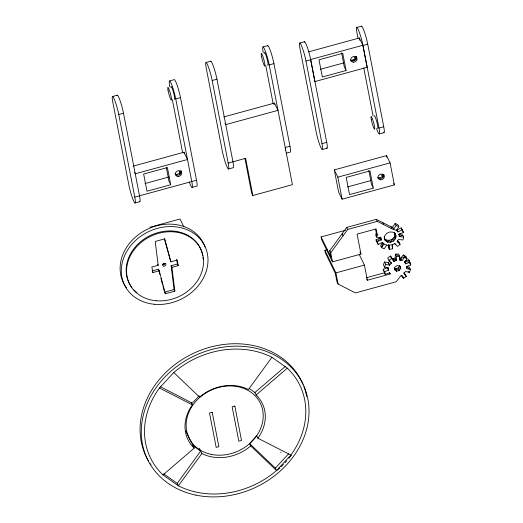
<?xml version="1.0" encoding="UTF-8"?>
<svg xmlns="http://www.w3.org/2000/svg" width="523" height="523" viewBox="0 0 523 523"><rect width="100%" height="100%" fill="white"/><g stroke="black" fill="none" stroke-linecap="round" stroke-linejoin="round"><path stroke-width="0.78" d="M394.427 232.31L396.048 236.095L395.447 238.815L393.44 241.09L390.563 242.299L387.589 242.129L385.314 240.626L384.327 238.606L384.222 236.605M384.327 238.606L386.602 240.116L387.589 242.129L389.576 240.286L390.563 242.299L392.453 239.07L393.44 241.09L394.46 236.795L395.447 238.815L395.081 233.65L392.806 232.147L389.831 231.977L386.955 233.193L384.948 235.461L384.346 238.187L385.314 240.626L386.602 240.116L389.576 240.286L392.453 239.07L394.46 236.795L395.061 234.075L394.335 232.245M388.412 270.267L387.229 267.848L383.196 269.345L384.372 271.77L388.412 270.267L388.53 267.769M390.655 262.03L391.243 263.239L388.903 260.389L387.72 257.963L390.4 256.054L391.577 258.48L393.904 261.31L396.342 260.454L395.159 258.029L395.342 254.217L398.552 253.943L399.735 256.368L399.552 260.16L401.886 260.676L404.541 257.368L403.364 254.949L400.703 258.257L401.886 260.676L399.507 258.225M396.526 256.643L399.735 256.368L395.342 254.217L396.526 256.643L396.342 260.454L393.041 258.682L392.727 258.892L393.904 261.31L390.4 256.054L392.727 258.892M376.004 239.861L376.991 241.881L381.189 239.88L380.201 237.867L376.004 239.861L378.168 244.391L382.339 242.411L384.379 244.234L387.02 245.248L392.361 244.784L394.675 243.653L397.604 246.444L400.082 244.319L397.16 241.534L398.48 239.488L402.939 239.965L403.736 237.096L399.284 236.625L399.127 234.435L400.069 233.278M382.843 242.607L381.568 247.627L384.274 248.83L386.706 245.124M345.755 230.185L321.109 236.926L321.638 239.678L332.471 261.873L360.968 254.086L357.098 234.127L376.102 228.93L377.273 234.977L376.658 237.181L381.032 237.645L381.202 240.103M181.2 171.211L180.363 173.322L175.512 174.649M356.568 56.974L355.732 59.086L350.881 60.413M383.79 174.59L382.947 176.709L378.096 178.029M390.06 260.814L388.432 262.749L384.529 261.938L383.411 264.756L384.595 267.175L388.524 267.992M384.595 267.175L385.713 264.357L384.529 261.938M327.208 249.648L324.894 250.282L325.43 253.034L335.269 273.215L336.897 281.609L338.08 284.028L355.477 292.9L396.166 281.779L401.154 275.314L403.553 278.229L406.227 276.321L403.874 273.451L405.403 271.515L409.417 272.346L410.542 269.535L409.359 267.109L406.685 266.553M394.375 268.508L396.722 271.215L395.538 268.796L399.461 270.43L398.278 268.005L399.592 265.658L400.775 268.077L399.461 270.43L396.722 271.215L394.617 269.848L394.734 267.358L396.983 265.612L399.677 265.939L400.775 268.077L398.278 268.005L395.538 268.796L394.486 268.109M382.614 242.509L380.581 245.614L381.568 247.627L384.006 243.908M395.133 223.432L396.12 225.452L393.656 229.205L392.668 227.191L395.133 223.432L397.846 224.629L398.827 226.649L396.369 230.395L391.923 228.858L390.936 226.792L376.312 219.34L346.703 227.433L329.719 250.772L330.948 257.1L321.109 236.926M332.471 261.873L330.706 252.786L347.69 229.447L377.299 221.36L391.923 228.858M290.866 455.056L257.872 438.228L256.695 435.809L249.549 443.517L275.346 468.124L276.53 470.543L250.733 445.942A41.35 34.714 -26 0 1 201.871 453.533L178.395 485.795L162.98 474.93A83.039 69.722 -26 0 1 159.437 388.02L173.78 372.533A83.039 69.722 -26 0 1 271.908 357.287L287.323 368.146A83.039 69.722 -26 0 1 290.866 455.056L276.53 470.543A83.039 69.722 -26 0 1 178.395 485.795L177.219 483.37L200.688 451.114L193.013 445.701M271.908 357.287L248.432 389.543A41.35 34.714 -26 0 0 199.57 397.14L173.78 372.533M391.609 262.814L389.615 265.174L385.713 264.357M198.897 396.055L192.307 403.174L160.411 386.7M275.346 468.124L288.585 453.827M257.872 438.228A41.35 34.714 -26 0 0 256.107 394.957L254.93 392.531L285.525 366.25M162.98 474.93L194.196 448.126A41.35 34.714 -26 0 1 192.431 404.848L191.248 402.429M256.107 394.957L287.323 368.146M388.903 260.389L391.577 258.48M402.226 229.885L397.944 231.924L396.957 229.904L401.239 227.871L402.226 229.885L403.41 232.402L399.127 234.435M399.284 236.625L402.756 235.075L403.736 237.096M404.593 261.402L409.895 262.291L405.77 263.827L404.593 261.402L408.718 259.872L409.895 262.291L410.758 264.939L406.639 266.469L406.528 268.698L410.542 269.535L406.646 267.09M383.196 269.345L385.235 274.418L389.249 272.928L390.171 274L367.355 280.236L366.767 279.021M393.904 261.31L393.041 258.682L395.159 258.029M206.023 62.479L210.776 61.178M263.03 46.9L267.776 45.599M299.803 43.03L304.556 41.729M356.804 27.451L361.556 26.15M112.589 96.493L117.342 95.193M169.596 80.915L174.342 79.614A12.402 1.484 74.7 0 1 180.507 97.638L196.524 180.226A12.402 1.484 74.7 0 1 196.779 186.142L192.033 187.437M308.629 51.855L359.327 37.996L362.87 45.266L367.139 67.284L314.885 81.568L310.616 59.544L362.87 45.266M212.188 80.496A12.402 1.484 74.7 0 0 207.232 64.12A12.402 1.484 74.7 0 0 206.284 68.389L222.301 150.984A12.402 1.484 74.7 0 0 227.257 167.36A12.402 1.484 74.7 0 0 228.205 163.091L212.188 80.496L216.94 79.202A12.402 1.484 74.7 0 0 213.266 65.924A12.402 1.484 74.7 0 0 210.481 61.564M244.901 158.279L251.648 193.072L252.831 195.497L292.416 184.678L269.195 64.917L273.941 63.623A12.402 1.484 74.7 0 0 270.267 50.345A12.402 1.484 74.7 0 0 267.488 45.991M305.968 61.047A12.402 1.484 74.7 0 0 301.013 44.671A12.402 1.484 74.7 0 0 300.058 48.94L316.075 131.528A12.402 1.484 74.7 0 0 321.03 147.911A12.402 1.484 74.7 0 0 321.985 143.635L305.968 61.047L310.714 59.753A12.402 1.484 74.7 0 0 307.04 46.475A12.402 1.484 74.7 0 0 304.262 42.115M376.521 128.586A12.402 1.484 74.7 0 0 378.985 128.057L362.969 45.468L367.721 44.174A12.402 1.484 74.7 0 0 364.047 30.896A12.402 1.484 74.7 0 0 361.262 26.536M118.754 114.511A12.402 1.484 74.7 0 0 113.798 98.134A12.402 1.484 74.7 0 0 112.844 102.403L128.861 184.998A12.402 1.484 74.7 0 0 133.816 201.375A12.402 1.484 74.7 0 0 134.771 197.106L118.754 114.511L123.5 113.216A12.402 1.484 74.7 0 0 119.832 99.939A12.402 1.484 74.7 0 0 117.047 95.578M189.306 182.05A12.402 1.484 74.7 0 0 191.771 181.527L175.754 98.932L180.507 97.638M355.097 59.177L354.744 57.367L356.647 56.85M320.344 69.304L343.591 62.956M352.888 60.413L355.215 59.779M346.089 70.507L322.338 76.992L318.997 59.792L342.748 53.3L346.089 70.507L344.317 66.872L341.584 52.797M223.766 116.936L274.457 103.083L278.001 110.346L225.746 124.624L225.04 123.173M133.267 166.092L183.959 152.232L187.502 159.502L135.248 173.78L134.542 172.329M179.847 174.015L179.376 171.603L181.278 171.086M144.976 183.547L168.994 176.977M228.205 163.091L245.62 158.332L252.831 195.497M273.941 63.623L289.958 146.211L285.212 147.512A12.402 1.484 74.7 0 1 285.623 149.977M170.72 184.743L146.97 191.235L143.635 174.028L167.386 167.537L170.72 184.743L168.949 181.108L166.373 167.811M228.459 169.001L233.212 167.706A12.402 1.484 74.7 0 0 232.957 161.79L216.94 79.202M286.146 153.239L290.219 152.128A12.402 1.484 74.7 0 0 289.958 146.211M321.985 143.635L326.731 142.341L310.714 59.753M378.985 128.057L383.738 126.762L367.721 44.174M134.771 197.106L196.524 180.226M322.24 149.552L326.993 148.251M379.247 133.973L383.993 132.672M135.026 203.016L139.778 201.721M334.289 169.897L386.543 155.619L390.086 162.882L394.362 184.907L342.107 199.185L338.564 191.921L334.289 169.897L337.832 177.16L342.107 199.185M149.944 227.237L180.03 219.013L183.88 226.91M337.832 177.16L390.086 162.882M382.313 176.794L381.967 174.989L383.862 174.466M347.56 186.927L370.807 180.572M373.304 188.123L349.554 194.615L346.219 177.408L369.97 170.916L373.304 188.123L371.533 184.488L368.807 170.413M178.245 265.612L177.179 260.108L170.844 261.833L164.725 238.867L155.22 241.463L158.175 265.298L151.84 267.031L152.912 272.535L159.247 270.803L165.366 293.769L174.865 291.174L171.91 267.345L171.126 265.73L177.46 263.997L178.245 265.612L171.91 267.345M162.64 264.357L164.876 263.742M152.121 270.921L158.456 269.188L159.247 270.803M174.865 291.174L174.081 289.559L164.582 292.154L165.366 293.769M324.894 250.282L335.916 272.882L364.42 265.089L367.355 280.236M366.178 277.811L385.059 272.653M392.361 244.784L392.642 248.804L389.439 249.373L388.458 247.359L388.282 244.941M399.042 234.683L402.756 235.075M392.668 227.191L390.936 226.792M399.585 257.904L400.703 258.257L404.541 257.368L407.057 258.833L404.41 262.134L405.77 263.827L404.652 261.67M397.16 241.534L399.095 242.306L400.082 244.319M394.675 243.653L395.97 244.169M396.12 225.452L398.827 226.649M159.437 388.02L192.431 404.848M396.369 230.395L397.114 230.846M408.123 271.535L409.417 272.346M249.17 388.478L254.93 392.531M163.732 473.864L177.219 483.37M397.343 240.632L399.095 242.306M404.102 272.751L406.227 276.321L404.018 273.013M399.291 258.944L400.213 260.153L399.324 258.336M389.341 272.62L390.171 274L389.583 272.79M402.122 275.83L403.553 278.229L402.671 276.412M399.467 265.468L400.775 268.077M354.744 57.367L355.81 59.55M393.649 183.455L394.362 184.907M381.967 174.989L383.026 177.166M396.957 229.904L397.944 231.924M398.755 234.147L399.415 235.494M409.875 263.121L410.758 264.939L408.718 259.872L409.581 262.52M395.061 234.075L396.048 236.095M404.495 261.448L405.09 262.657M382.79 222.641L383.777 224.661M376.312 219.34L377.299 221.36M401.703 275.242L402.586 277.059M393.041 258.682L394.218 261.108M377.273 234.977L376.285 232.957L375.553 229.179M359.922 251.936L360.968 254.086M346.703 227.433L347.69 229.447M359.085 254.158L364.42 265.089M342.094 233.761L343.081 235.781M329.719 250.772L330.706 252.786M179.376 171.603L180.442 173.786M280.818 452.081L281.054 452.565M170.844 261.833L164.346 238.782M249.549 443.517L250.733 445.942M157.652 264.22L158.175 265.298M152.389 271.457L152.912 272.535M198.982 395.924L199.57 397.14M199.256 448.172L201.871 453.533M185.855 431.017L194.196 448.126M401.239 227.871L403.41 232.402M378.168 244.391L376.991 241.881L380.221 238.083M384.372 271.77L385.235 274.418M380.424 237.043L381.189 239.88M158.456 269.188L159.888 274.549M160.907 278.373L162.535 284.499M162.947 286.035L164.17 290.625M392.008 245.784L392.642 248.804M388.484 244.836L389.439 249.373L389.151 245.339M386.543 155.619L386.85 157.188M359.327 37.996L359.785 40.356M358 38.172L357.065 33.361A12.402 1.484 74.7 0 1 358.013 29.092A12.402 1.484 74.7 0 1 362.969 45.468M363.753 67.84L373.082 115.949M335.916 272.882L338.08 284.028M274.457 103.083L274.725 104.456M265.776 65.643L273.241 104.129M183.959 152.232L184.266 153.808M172.342 99.658L182.599 152.579M176.545 259.277L177.46 263.997M123.5 113.216L139.517 195.805A12.402 1.484 74.7 0 1 139.262 201.29M171.126 265.73L174.081 289.559M303.889 386.569A86.373 72.52 -26 0 1 306.694 396.512M291.376 455.258A86.373 72.52 -26 0 1 288.886 458.416M286.767 460.887A86.373 72.52 -26 0 1 285.113 462.705M283.407 464.483A86.373 72.52 -26 0 1 281.06 466.791M279.857 467.915A86.373 72.52 -26 0 1 277.412 470.092M150.997 464.94A86.373 72.52 -26 0 1 150.114 463.62M148.447 460.933A86.373 72.52 -26 0 1 191.601 354.221A86.373 72.52 -26 0 1 303.007 384.353M383.536 174.296A3.308 2.778 -26 0 1 382.032 178.062A3.308 2.778 -26 0 1 377.874 177.624M264.344 53.32A6.616 0.791 74.7 0 1 266.841 58.079A6.616 0.791 74.7 0 1 267.678 65.022M263.285 52.81A12.402 1.484 74.7 0 1 264.239 48.541A12.402 1.484 74.7 0 1 269.195 64.917M180.951 170.91A3.308 2.778 -26 0 1 179.141 174.845A3.308 2.778 -26 0 1 174.976 173.747M170.903 87.328A6.616 0.791 74.7 0 1 173.401 92.087A6.616 0.791 74.7 0 1 174.244 99.037M169.851 86.825A12.402 1.484 74.7 0 1 170.799 82.556A12.402 1.484 74.7 0 1 175.754 98.932M374.167 115.831A6.616 0.791 74.7 0 1 376.861 122.049A6.616 0.791 74.7 0 1 377.475 128.161M383.738 126.762A12.402 1.484 74.7 0 1 383.483 132.247M356.313 56.674A3.308 2.778 -26 0 1 354.816 60.446A3.308 2.778 -26 0 1 350.652 60.001M326.731 142.341A12.402 1.484 74.7 0 1 326.476 147.826M126.54 287.859A44.638 37.479 -26 0 1 145.773 230.042A44.638 37.479 -26 0 1 205.023 246.948M131.861 287.506A39.637 33.282 -26 0 1 151.48 234.938A39.637 33.282 -26 0 1 202.734 255.806M202.957 257.408A39.637 33.282 -26 0 1 203.094 259.016M136.902 292.684A39.637 33.282 -26 0 1 133.921 289.938M164.974 263.402A1.654 1.386 -26 0 1 162.542 264.37M376.285 232.957L375.671 235.167L376.658 237.181L376.285 232.957M212.201 412.268L209.507 413L216.182 447.413L218.876 446.681L212.201 412.268M234.847 406.077L232.153 406.816L238.828 441.229L241.515 440.49L234.847 406.077M405.881 256.414L403.364 254.949L407.057 258.833L405.881 256.414M389.615 265.174L388.458 262.696L389.615 265.174M211.227 454.376A39.683 33.315 -26 0 0 262.683 410.182A39.683 33.315 -26 0 0 200.132 397.153A39.683 33.315 -26 0 0 211.227 454.376M195.87 495.118A86.373 72.52 -26 0 0 307.87 398.931A86.373 72.52 -26 0 0 171.714 370.565A86.373 72.52 -26 0 0 195.87 495.118M380.666 179.807A3.308 2.778 -26 0 0 384.124 175.506A3.308 2.778 -26 0 0 378.626 175.453A3.308 2.778 -26 0 0 380.666 179.807M261.5 56.504A6.616 0.791 74.7 0 0 264.782 66.114A6.616 0.791 74.7 0 0 262.932 56.576A6.616 0.791 74.7 0 0 261.5 56.504M178.082 176.428A3.308 2.778 -26 0 0 181.54 172.119A3.308 2.778 -26 0 0 176.035 172.074A3.308 2.778 -26 0 0 178.082 176.428M168.06 90.518A6.616 0.791 74.7 0 0 171.348 100.128A6.616 0.791 74.7 0 0 169.498 90.59A6.616 0.791 74.7 0 0 168.06 90.518M371.291 119.643A6.616 0.791 74.7 0 0 374.579 129.253A6.616 0.791 74.7 0 0 372.729 119.715A6.616 0.791 74.7 0 0 371.291 119.643M353.45 62.191A3.308 2.778 -26 0 0 356.908 57.883A3.308 2.778 -26 0 0 351.404 57.837A3.308 2.778 -26 0 0 353.45 62.191M163.699 266.115A1.654 1.386 -26 0 0 165.843 264.272A1.654 1.386 -26 0 0 163.235 263.729A1.654 1.386 -26 0 0 163.699 266.115M154.599 304.288A44.638 37.479 -26 0 0 206.199 249.373A44.638 37.479 -26 0 0 133.149 242.875A44.638 37.479 -26 0 0 154.599 304.288M156.122 300.751A39.637 33.282 -26 0 0 201.937 251.988A39.637 33.282 -26 0 0 137.078 246.222A39.637 33.282 -26 0 0 156.122 300.751"/></g></svg>
